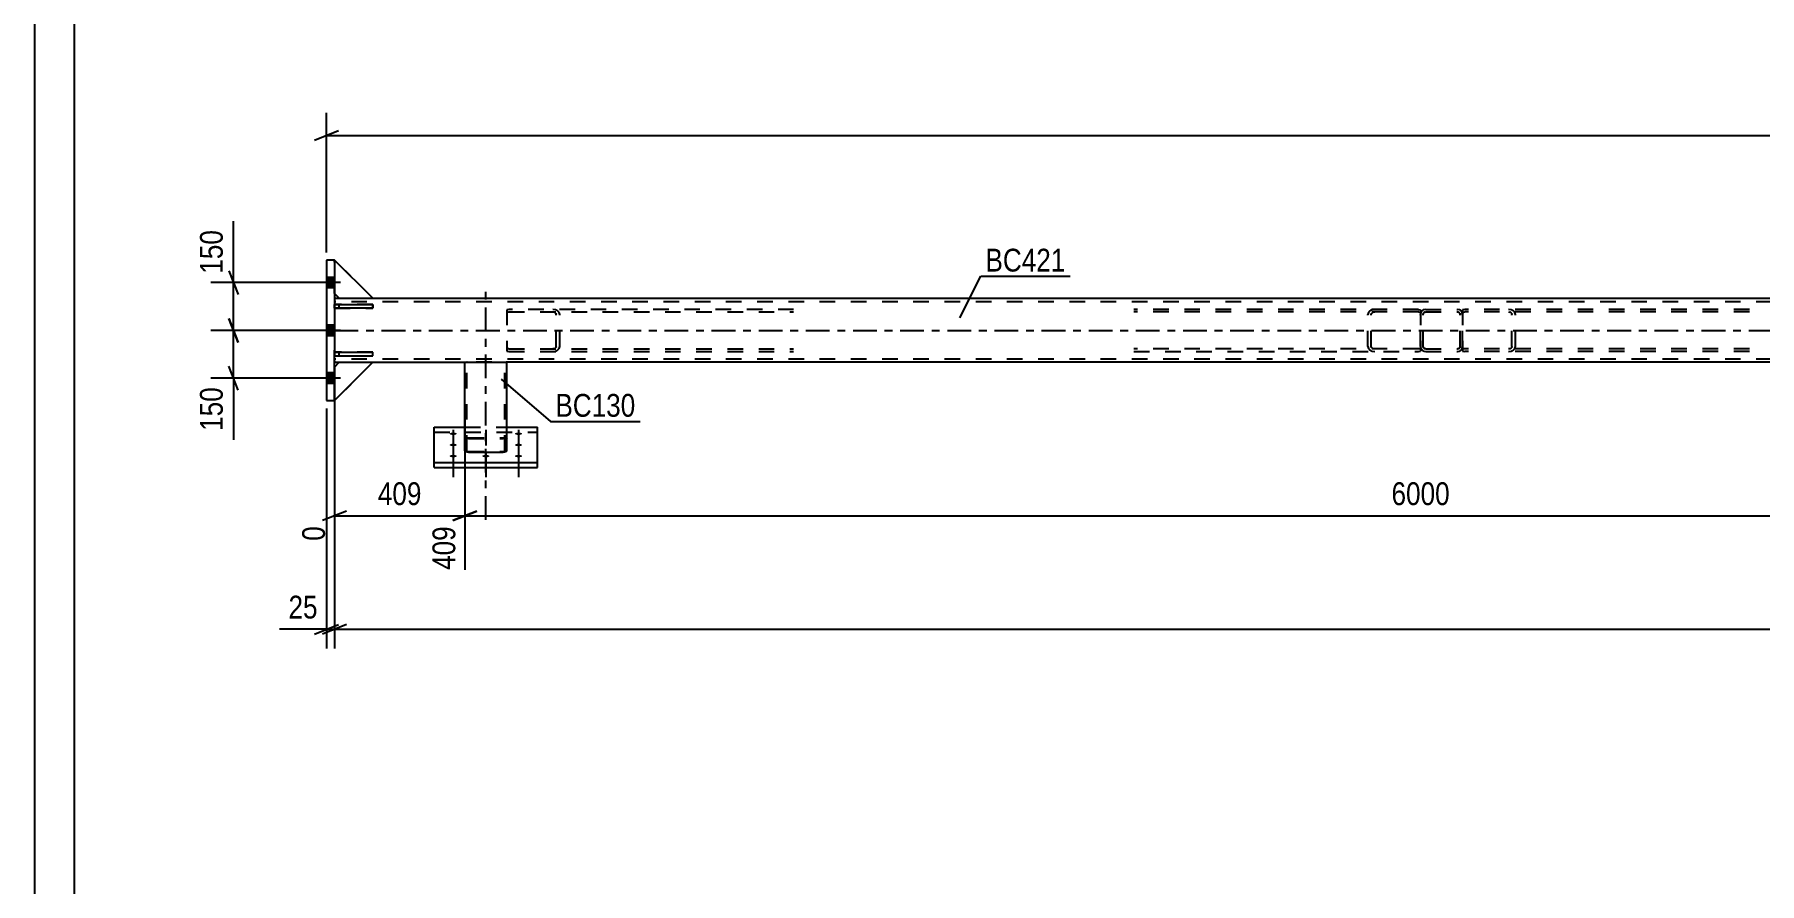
# Model space of a CAD drawing. Header units: millimetres. Extents: x -98 to 743, y -438 to 156.
# Drawn here: x -97.7 to 118.9, y -283.1 to -176.5 of the extents above; entities that cross this region are included whole.
import ezdxf

# ---------------------------------------------------------------- set-up
doc = ezdxf.new("R2010")
doc.units = ezdxf.units.MM
doc.linetypes.add('DXK_LINE_DOT2', pattern=[3.9198, 1.9599, -1.9599])
doc.linetypes.add('DXK_LINE_DOT3', pattern=[5.9187, 2.979, -0.9799, 0.9799, -0.9799])
doc.styles.add('Arial Narrow', font='ARIALN.TTF', dxfattribs={"height": 0.2})

# ---------------------------------------------------------------- blocks, each defined once
blk = doc.blocks.new('Unknown-761554712-1131')
at = {"color": 5, "linetype": 'Continuous'}
for p, q in [((-97.67, 156.09), (-97.67, -437.91)), ((-92.67, 151.09), (-92.67, -432.91))]:
    blk.add_line(p, q, dxfattribs=at)
blk = doc.blocks.new('Part-761554712-5129 - 5026')
at = {"color": 7, "linetype": 'DXK_LINE_DOT2'}
for p, q in [((-38.1, -211), (-38.36, -211.04)), ((-38.36, -211.04), (-38.36, -216.25)), ((-38.36, -211.39), (-38.27, -211.35)), ((-38.27, -211.35), (-38.1, -211.32)), ((-2.36, -211), (-38.1, -211)), ((-38.1, -211.32), (-2.36, -211.32)), ((-32.27, -211.05), (-32.61, -211)), ((-32.61, -211.32), (-32.44, -211.35)), ((-32.2, -211.52), (-32.17, -211.64)), ((-32.17, -215.64), (-32.17, -211.64)), ((-31.73, -211.64), (-31.8, -211.4)), ((-31.73, -215.64), (-31.73, -211.64)), ((-38.27, -215.94), (-38.36, -215.9)), ((-38.36, -216.25), (-38.1, -216.28)), ((-38.1, -215.96), (-38.27, -215.94)), ((-38.1, -215.96), (-2.36, -215.96)), ((-38.1, -216.28), (-2.36, -216.28)), ((-32.44, -215.94), (-32.61, -215.96)), ((-32.61, -216.28), (-32.27, -216.24)), ((-32.17, -215.64), (-32.2, -215.77)), ((-31.8, -215.89), (-31.73, -215.64))]:
    blk.add_line(p, q, dxfattribs=at)
for centre, radius, start, end in [((-32.54, -211.74), 0.401, 32.4104, 75.4453), ((-32.48, -211.83), 0.802, 32.4104, 75.4453), ((-32.54, -215.55), 0.401, 284.5547, 327.5896), ((-32.48, -215.46), 0.802, 284.5547, 327.5896)]:
    blk.add_arc(centre, radius, start, end, dxfattribs=at)
blk = doc.blocks.new('Part-761554712-5031 - 5026')
at = {"color": 2, "linetype": 'Continuous'}
for p, q in [((-55.2, -209.61), (-60, -204.81)), ((-60, -204.81), (-60, -204.84)), ((-60, -209.01), (-59.4, -209.61)), ((-59.4, -209.61), (-55.2, -209.61))]:
    blk.add_line(p, q, dxfattribs=at)
at = {"color": 7, "linetype": 'DXK_LINE_DOT2'}
blk.add_line((-60, -209.01), (-60, -204.81), dxfattribs=at)
blk = doc.blocks.new('Part-761554712-5032 - 5026')
at = {"color": 7, "linetype": 'DXK_LINE_DOT2'}
for p, q in [((-55.2, -209.61), (-60, -204.81)), ((-60, -204.81), (-60, -209.01)), ((-60, -209.01), (-59.4, -209.61)), ((-59.4, -209.61), (-55.2, -209.61))]:
    blk.add_line(p, q, dxfattribs=at)
blk = doc.blocks.new('Part-761554712-5033 - 5026')
at = {"color": 2, "linetype": 'Continuous'}
for p, q in [((-60, -210.37), (-55.2, -210.37)), ((-60, -210.85), (-60, -210.37)), ((-55.2, -210.85), (-60, -210.85)), ((-55.2, -210.37), (-55.2, -210.85))]:
    blk.add_line(p, q, dxfattribs=at)
at = {"color": 7, "linetype": 'DXK_LINE_DOT2'}
blk.add_line((-59.4, -210.85), (-59.4, -210.37), dxfattribs=at)
blk = doc.blocks.new('Part-761554712-5034 - 5026')
at = {"color": 2, "linetype": 'Continuous'}
for p, q in [((-60, -216.85), (-60, -216.37)), ((-60, -216.37), (-55.2, -216.37)), ((-55.2, -216.85), (-55.2, -216.37)), ((-60, -216.85), (-55.2, -216.85))]:
    blk.add_line(p, q, dxfattribs=at)
at = {"color": 7, "linetype": 'DXK_LINE_DOT2'}
blk.add_line((-59.4, -216.85), (-59.4, -216.37), dxfattribs=at)
blk = doc.blocks.new('Part-761554712-5035 - 5026')
at = {"color": 7, "linetype": 'DXK_LINE_DOT2'}
for p, q in [((-55.2, -210.37), (-60, -210.37)), ((-60, -210.37), (-60, -210.85)), ((-60, -210.85), (-55.2, -210.85)), ((-59.4, -210.85), (-59.4, -210.37)), ((-55.2, -210.85), (-55.2, -210.37))]:
    blk.add_line(p, q, dxfattribs=at)
blk = doc.blocks.new('Part-761554712-5036 - 5026')
at = {"color": 7, "linetype": 'DXK_LINE_DOT2'}
for p, q in [((-55.2, -216.37), (-60, -216.37)), ((-60, -216.37), (-60, -216.85)), ((-59.4, -216.85), (-59.4, -216.37)), ((-55.2, -216.85), (-55.2, -216.37)), ((-60, -216.85), (-55.2, -216.85))]:
    blk.add_line(p, q, dxfattribs=at)
blk = doc.blocks.new('Part-761554712-5046 - 5026')
at = {"color": 2, "linetype": 'Continuous'}
for p, q in [((-60, -204.84), (-61, -204.84)), ((-61, -204.84), (-61, -222.44)), ((-60, -204.84), (-60, -210.37)), ((-60, -210.85), (-60, -216.37)), ((-60, -222.44), (-60, -216.85)), ((-61, -222.44), (-60, -222.44))]:
    blk.add_line(p, q, dxfattribs=at)
at = {"color": 7, "linetype": 'DXK_LINE_DOT2'}
for p, q in [((-60, -210.37), (-60, -210.85)), ((-60, -216.85), (-60, -216.13))]:
    blk.add_line(p, q, dxfattribs=at)
blk = doc.blocks.new('Bolt-761554712-5048 - 5026')
at = {"linetype": 'Continuous'}
for points in [[(-60, -208.3), (-60, -206.98), (-61, -206.98), (-61, -208.3)], [(-60, -208.3), (-60, -206.98), (-61, -206.98), (-61, -208.3)], [(-60, -208.3), (-60, -206.98), (-61, -206.98), (-61, -208.3)], [(-60, -208.3), (-60, -206.98), (-61, -206.98), (-61, -208.3)], [(-60, -214.3), (-60, -212.98), (-61, -212.98), (-61, -214.3)], [(-60, -214.3), (-60, -212.98), (-61, -212.98), (-61, -214.3)], [(-60, -220.3), (-60, -218.98), (-61, -218.98), (-61, -220.3)], [(-60, -220.3), (-60, -218.98), (-61, -218.98), (-61, -220.3)], [(-60, -220.3), (-60, -218.98), (-61, -218.98), (-61, -220.3)], [(-60, -220.3), (-60, -218.98), (-61, -218.98), (-61, -220.3)]]:
    blk.add_hatch(color=1, dxfattribs=at).paths.add_polyline_path(points)
at = {"color": 1, "linetype": 'Continuous'}
for p, q in [((-59.24, -207.64), (-64, -207.64)), ((-59.24, -207.64), (-64, -207.64)), ((-59.24, -207.64), (-64, -207.64)), ((-59.24, -207.64), (-64, -207.64)), ((-60, -206.98), (-61, -206.98)), ((-60, -206.98), (-61, -206.98)), ((-60, -206.98), (-61, -206.98)), ((-60, -206.98), (-61, -206.98)), ((-60, -208.3), (-61, -208.3)), ((-60, -208.3), (-61, -208.3)), ((-60, -208.3), (-61, -208.3)), ((-60, -208.3), (-61, -208.3)), ((-59.24, -213.64), (-64, -213.64)), ((-59.24, -213.64), (-64, -213.64)), ((-60, -212.98), (-61, -212.98)), ((-60, -212.98), (-61, -212.98)), ((-60, -214.3), (-61, -214.3)), ((-60, -214.3), (-61, -214.3)), ((-59.24, -219.64), (-64, -219.64)), ((-59.24, -219.64), (-64, -219.64)), ((-59.24, -219.64), (-64, -219.64)), ((-59.24, -219.64), (-64, -219.64)), ((-60, -218.98), (-61, -218.98)), ((-60, -218.98), (-61, -218.98)), ((-60, -218.98), (-61, -218.98)), ((-60, -218.98), (-61, -218.98)), ((-60, -220.3), (-61, -220.3)), ((-60, -220.3), (-61, -220.3)), ((-60, -220.3), (-61, -220.3)), ((-60, -220.3), (-61, -220.3))]:
    blk.add_line(p, q, dxfattribs=at)
blk = doc.blocks.new('Part-761554712-5062 - 5026')
at = {"color": 2, "linetype": 'Continuous'}
for p, q in [((571.24, -209.64), (-60, -209.64)), ((-60, -217.64), (-59.4, -217.64)), ((-55.2, -217.64), (-43.56, -217.64)), ((196.45, -217.64), (-38.44, -217.64))]:
    blk.add_line(p, q, dxfattribs=at)
at = {"color": 7, "linetype": 'DXK_LINE_DOT2'}
for p, q in [((-60, -209.64), (-60, -217.64)), ((571.24, -210.04), (-60, -210.04)), ((571.24, -217.24), (-60, -217.24)), ((-59.4, -217.64), (-55.2, -217.64)), ((571.24, -217.64), (-43.56, -217.64)), ((-43.56, -217.64), (-38.44, -217.64))]:
    blk.add_line(p, q, dxfattribs=at)
at = {"color": 7, "linetype": 'DXK_LINE_DOT3'}
blk.add_line((-60, -213.64), (571.24, -213.64), dxfattribs=at)
blk = doc.blocks.new('Part-761554712-5063 - 5026')
at = {"color": 7, "linetype": 'DXK_LINE_DOT2'}
for p, q in [((-60, -218.24), (-59.4, -217.64)), ((-55.2, -217.64), (-60, -222.44)), ((-60, -222.44), (-60, -218.24)), ((-59.4, -217.64), (-55.2, -217.64))]:
    blk.add_line(p, q, dxfattribs=at)
blk = doc.blocks.new('Part-761554712-5064 - 5026')
at = {"color": 2, "linetype": 'Continuous'}
for p, q in [((-60, -218.24), (-59.4, -217.64)), ((-55.2, -217.64), (-60, -222.44)), ((-59.4, -217.64), (-55.2, -217.64))]:
    blk.add_line(p, q, dxfattribs=at)
at = {"color": 7, "linetype": 'DXK_LINE_DOT2'}
blk.add_line((-60, -218.24), (-60, -222.44), dxfattribs=at)
blk = doc.blocks.new('Part-761554712-5065 - 5026')
at = {"color": 7, "linetype": 'DXK_LINE_DOT2'}
for p, q in [((-60, -218.24), (-59.4, -217.64)), ((-55.2, -217.64), (-60, -222.44)), ((-60, -222.44), (-60, -218.24)), ((-59.4, -217.64), (-55.2, -217.64))]:
    blk.add_line(p, q, dxfattribs=at)
blk = doc.blocks.new('Part-761554712-5147 - 5026')
at = {"color": 7, "linetype": 'DXK_LINE_DOT2'}
for p, q in [((76.41, -211.4), (76.36, -211.64)), ((76.36, -215.64), (76.36, -211.64)), ((76.68, -211.64), (76.71, -211.52)), ((76.68, -215.64), (76.68, -211.64)), ((77, -211), (76.76, -211.05)), ((76.88, -211.35), (77, -211.32)), ((77, -211), (81, -211)), ((77, -211.32), (81, -211.32)), ((81.25, -211.05), (81, -211)), ((81, -211.32), (81.12, -211.35)), ((81.3, -211.52), (81.32, -211.64)), ((81.32, -215.64), (81.32, -211.64)), ((81.64, -211.64), (81.59, -211.4)), ((81.64, -215.64), (81.64, -211.64)), ((76.36, -215.64), (76.41, -215.89)), ((76.71, -215.77), (76.68, -215.64)), ((76.76, -216.24), (77, -216.28)), ((77, -215.96), (76.88, -215.94)), ((77, -215.96), (81, -215.96)), ((77, -216.28), (81, -216.28)), ((81.12, -215.94), (81, -215.96)), ((81, -216.28), (81.25, -216.24)), ((81.32, -215.64), (81.3, -215.77)), ((81.59, -215.89), (81.64, -215.64))]:
    blk.add_line(p, q, dxfattribs=at)
for centre, radius, start, end in [((77, -211.64), 0.64, 112.5, 157.5), ((77, -211.64), 0.32, 112.5, 157.5), ((81, -211.64), 0.32, 22.5, 67.5), ((81, -211.64), 0.64, 22.5, 67.5), ((77, -215.64), 0.64, 202.5, 247.5), ((77, -215.64), 0.32, 202.5, 247.5), ((81, -215.64), 0.32, 292.5, 337.5), ((81, -215.64), 0.64, 292.5, 337.5)]:
    blk.add_arc(centre, radius, start, end, dxfattribs=at)
blk = doc.blocks.new('Part-761554712-5066 - 5026')
at = {"color": 7, "linetype": 'DXK_LINE_DOT2'}
for p, q in [((-55.2, -209.61), (-60, -204.81)), ((-60, -204.81), (-60, -209.01)), ((-60, -209.01), (-59.4, -209.61)), ((-59.4, -209.61), (-55.2, -209.61))]:
    blk.add_line(p, q, dxfattribs=at)
blk = doc.blocks.new('Part-761554712-5067 - 5026')
at = {"color": 2, "linetype": 'Continuous'}
for p, q in [((-47.5, -230.84), (-47.5, -225.79)), ((-47.5, -225.79), (-43.64, -225.79)), ((-38.36, -225.79), (-34.5, -225.79)), ((-34.5, -230.84), (-34.5, -225.79)), ((-47.5, -230.24), (-34.5, -230.24)), ((-47.5, -230.84), (-34.5, -230.84))]:
    blk.add_line(p, q, dxfattribs=at)
at = {"color": 7, "linetype": 'DXK_LINE_DOT2'}
for p, q in [((-47.5, -226.4), (-34.5, -226.4)), ((-43.64, -225.79), (-38.36, -225.79))]:
    blk.add_line(p, q, dxfattribs=at)
blk = doc.blocks.new('Part-761554712-5130 - 5026')
at = {"color": 7, "linetype": 'DXK_LINE_DOT2'}
for p, q in [((81.9, -211), (81.64, -211.04)), ((81.64, -211.04), (81.64, -216.25)), ((81.64, -211.39), (81.73, -211.35)), ((81.73, -211.35), (81.9, -211.32)), ((117.64, -211), (81.9, -211)), ((117.64, -211.32), (81.9, -211.32)), ((87.73, -211.05), (87.39, -211)), ((87.39, -211.32), (87.56, -211.35)), ((87.8, -211.52), (87.83, -211.64)), ((87.83, -215.64), (87.83, -211.64)), ((88.27, -211.64), (88.2, -211.4)), ((88.27, -215.64), (88.27, -211.64)), ((81.73, -215.94), (81.64, -215.9)), ((81.64, -216.25), (81.9, -216.28)), ((81.9, -215.96), (81.73, -215.94)), ((117.64, -215.96), (81.9, -215.96)), ((117.64, -216.28), (81.9, -216.28)), ((87.56, -215.94), (87.39, -215.96)), ((87.39, -216.28), (87.73, -216.24)), ((87.83, -215.64), (87.8, -215.77)), ((88.2, -215.89), (88.27, -215.64))]:
    blk.add_line(p, q, dxfattribs=at)
for centre, radius, start, end in [((87.46, -211.74), 0.401, 32.4105, 75.4453), ((87.52, -211.83), 0.802, 32.4105, 75.4453), ((87.46, -215.55), 0.401, 284.5547, 327.5895), ((87.52, -215.46), 0.802, 284.5547, 327.5895)]:
    blk.add_arc(centre, radius, start, end, dxfattribs=at)
blk = doc.blocks.new('Bolt-761554712-5085 - 5026')
at = {"linetype": 'Continuous'}
for points in [[(-45.1, -226.77), (-45.19, -226.76), (-45.28, -226.75), (-45.36, -226.74), (-45.43, -226.72), (-45.48, -226.69), (-45.52, -226.66), (-45.54, -226.63), (-45.54, -226.6), (-45.52, -226.57), (-45.48, -226.54), (-45.43, -226.51), (-45.36, -226.49), (-45.28, -226.48), (-45.19, -226.47), (-45.1, -226.46), (-45.01, -226.47), (-44.92, -226.48), (-44.84, -226.49), (-44.77, -226.51), (-44.72, -226.54), (-44.68, -226.57), (-44.66, -226.6), (-44.66, -226.63), (-44.68, -226.66), (-44.72, -226.69), (-44.77, -226.72), (-44.84, -226.74), (-44.92, -226.75), (-45.01, -226.76)], [(-36.9, -226.77), (-36.99, -226.76), (-37.08, -226.75), (-37.16, -226.74), (-37.23, -226.72), (-37.28, -226.69), (-37.32, -226.66), (-37.34, -226.63), (-37.34, -226.6), (-37.32, -226.57), (-37.28, -226.54), (-37.23, -226.51), (-37.16, -226.49), (-37.08, -226.48), (-36.99, -226.47), (-36.9, -226.46), (-36.81, -226.47), (-36.72, -226.48), (-36.64, -226.49), (-36.57, -226.51), (-36.52, -226.54), (-36.48, -226.57), (-36.46, -226.6), (-36.46, -226.63), (-36.48, -226.66), (-36.52, -226.69), (-36.57, -226.72), (-36.64, -226.74), (-36.72, -226.75), (-36.81, -226.76)], [(-45.1, -228.17), (-45.19, -228.16), (-45.28, -228.15), (-45.36, -228.14), (-45.43, -228.12), (-45.48, -228.09), (-45.52, -228.06), (-45.54, -228.03), (-45.54, -228), (-45.52, -227.97), (-45.48, -227.94), (-45.43, -227.92), (-45.36, -227.9), (-45.28, -227.88), (-45.19, -227.87), (-45.1, -227.87), (-45.01, -227.87), (-44.92, -227.88), (-44.84, -227.9), (-44.77, -227.92), (-44.72, -227.94), (-44.68, -227.97), (-44.66, -228), (-44.66, -228.03), (-44.68, -228.06), (-44.72, -228.09), (-44.77, -228.12), (-44.84, -228.14), (-44.92, -228.15), (-45.01, -228.16)], [(-45.1, -229.57), (-45.19, -229.57), (-45.28, -229.56), (-45.36, -229.54), (-45.43, -229.52), (-45.48, -229.49), (-45.52, -229.47), (-45.54, -229.44), (-45.54, -229.4), (-45.52, -229.37), (-45.48, -229.34), (-45.43, -229.32), (-45.36, -229.3), (-45.28, -229.28), (-45.19, -229.27), (-45.1, -229.27), (-45.01, -229.27), (-44.92, -229.28), (-44.84, -229.3), (-44.77, -229.32), (-44.72, -229.34), (-44.68, -229.37), (-44.66, -229.4), (-44.66, -229.44), (-44.68, -229.47), (-44.72, -229.49), (-44.77, -229.52), (-44.84, -229.54), (-44.92, -229.56), (-45.01, -229.57)], [(-41, -229.57), (-41.09, -229.57), (-41.18, -229.56), (-41.26, -229.54), (-41.33, -229.52), (-41.38, -229.49), (-41.42, -229.47), (-41.44, -229.44), (-41.44, -229.4), (-41.42, -229.37), (-41.38, -229.34), (-41.33, -229.32), (-41.26, -229.3), (-41.18, -229.28), (-41.09, -229.27), (-41, -229.27), (-40.91, -229.27), (-40.82, -229.28), (-40.74, -229.3), (-40.67, -229.32), (-40.62, -229.34), (-40.58, -229.37), (-40.56, -229.4), (-40.56, -229.44), (-40.58, -229.47), (-40.62, -229.49), (-40.67, -229.52), (-40.74, -229.54), (-40.82, -229.56), (-40.91, -229.57)], [(-36.9, -228.17), (-36.99, -228.16), (-37.08, -228.15), (-37.16, -228.14), (-37.23, -228.12), (-37.28, -228.09), (-37.32, -228.06), (-37.34, -228.03), (-37.34, -228), (-37.32, -227.97), (-37.28, -227.94), (-37.23, -227.92), (-37.16, -227.9), (-37.08, -227.88), (-36.99, -227.87), (-36.9, -227.87), (-36.81, -227.87), (-36.72, -227.88), (-36.64, -227.9), (-36.57, -227.92), (-36.52, -227.94), (-36.48, -227.97), (-36.46, -228), (-36.46, -228.03), (-36.48, -228.06), (-36.52, -228.09), (-36.57, -228.12), (-36.64, -228.14), (-36.72, -228.15), (-36.81, -228.16)], [(-36.9, -229.57), (-36.99, -229.57), (-37.08, -229.56), (-37.16, -229.54), (-37.23, -229.52), (-37.28, -229.49), (-37.32, -229.47), (-37.34, -229.44), (-37.34, -229.4), (-37.32, -229.37), (-37.28, -229.34), (-37.23, -229.32), (-37.16, -229.3), (-37.08, -229.28), (-36.99, -229.27), (-36.9, -229.27), (-36.81, -229.27), (-36.72, -229.28), (-36.64, -229.3), (-36.57, -229.32), (-36.52, -229.34), (-36.48, -229.37), (-36.46, -229.4), (-36.46, -229.44), (-36.48, -229.47), (-36.52, -229.49), (-36.57, -229.52), (-36.64, -229.54), (-36.72, -229.56), (-36.81, -229.57)]]:
    blk.add_hatch(color=1, dxfattribs=at).paths.add_polyline_path(points)
at = {"color": 1, "linetype": 'Continuous'}
for p, q in [((-45.1, -226.13), (-45.1, -229.25)), ((-36.9, -226.13), (-36.9, -229.25)), ((-45.1, -227.53), (-45.1, -230.65)), ((-45.1, -228.93), (-45.1, -232.05)), ((-41, -228.93), (-41, -232.05)), ((-36.9, -227.53), (-36.9, -230.65)), ((-36.9, -228.93), (-36.9, -232.05))]:
    blk.add_line(p, q, dxfattribs=at)
at = {"color": 1, "linetype": 'DXK_LINE_DOT2'}
blk.add_line((-41, -226.13), (-41, -229.25), dxfattribs=at)
blk = doc.blocks.new('Part-761554712-5091 - 5026')
at = {"color": 7, "linetype": 'DXK_LINE_DOT3'}
blk.add_line((-41, -237.41), (-41, -208.25), dxfattribs=at)
at = {"color": 2, "linetype": 'Continuous'}
for p, q in [((-43.64, -228.76), (-43.64, -217.64)), ((-43.56, -217.64), (-38.44, -217.64)), ((-38.36, -228.76), (-38.36, -217.64)), ((-43.6, -228.82), (-43.64, -228.76)), ((-43.5, -228.87), (-43.6, -228.82)), ((-43.34, -228.91), (-43.5, -228.87)), ((-43.16, -228.92), (-43.34, -228.91)), ((-43.16, -228.92), (-38.84, -228.92)), ((-38.66, -228.91), (-38.84, -228.92)), ((-38.5, -228.87), (-38.66, -228.91)), ((-38.4, -228.82), (-38.5, -228.87)), ((-38.36, -228.76), (-38.4, -228.82))]:
    blk.add_line(p, q, dxfattribs=at)
at = {"color": 7, "linetype": 'DXK_LINE_DOT2'}
for p, q in [((-43.64, -217.64), (-43.56, -217.64)), ((-43.4, -228.76), (-43.4, -217.64)), ((-43.38, -217.64), (-43.4, -217.64)), ((-43.4, -217.64), (-43.38, -217.64)), ((-43.38, -217.64), (-43.34, -217.64)), ((-43.34, -217.64), (-43.38, -217.64)), ((-38.6, -228.76), (-38.6, -217.64)), ((-38.44, -217.64), (-38.36, -217.64)), ((-43.64, -227.28), (-43.6, -227.22)), ((-43.6, -227.22), (-43.5, -227.16)), ((-43.5, -227.16), (-43.34, -227.13)), ((-43.38, -227.25), (-43.4, -227.28)), ((-43.33, -227.22), (-43.38, -227.25)), ((-43.34, -227.13), (-43.16, -227.11)), ((-43.25, -227.2), (-43.33, -227.22)), ((-43.16, -227.2), (-43.25, -227.2)), ((-43.16, -227.11), (-38.84, -227.11)), ((-43.16, -227.2), (-38.84, -227.2)), ((-38.84, -227.11), (-38.66, -227.13)), ((-38.75, -227.2), (-38.84, -227.2)), ((-38.67, -227.22), (-38.75, -227.2)), ((-38.67, -227.22), (-38.66, -227.23)), ((-38.66, -227.13), (-38.5, -227.16)), ((-38.66, -227.23), (-38.62, -227.25)), ((-38.6, -227.28), (-38.62, -227.25)), ((-38.5, -227.16), (-38.4, -227.22)), ((-38.4, -227.22), (-38.36, -227.28)), ((-43.4, -228.76), (-43.38, -228.79)), ((-43.38, -228.79), (-43.33, -228.81)), ((-43.33, -228.81), (-43.25, -228.83)), ((-43.25, -228.83), (-43.16, -228.84)), ((-43.16, -228.84), (-38.84, -228.84)), ((-38.84, -228.84), (-38.75, -228.83)), ((-38.75, -228.83), (-38.67, -228.81)), ((-38.67, -228.81), (-38.62, -228.79)), ((-38.62, -228.79), (-38.6, -228.76))]:
    blk.add_line(p, q, dxfattribs=at)
blk = doc.blocks.new('Part-761554712-5118 - 5026')
at = {"color": 7, "linetype": 'DXK_LINE_DOT2'}
for p, q in [((76.1, -211), (40.36, -211)), ((76.1, -211.32), (40.36, -211.32)), ((69.8, -211.4), (69.73, -211.64)), ((69.73, -215.64), (69.73, -211.64)), ((70.17, -211.64), (70.21, -211.52)), ((70.17, -215.64), (70.17, -211.64)), ((70.61, -211), (70.28, -211.05)), ((70.44, -211.35), (70.61, -211.32)), ((76.1, -211), (76.36, -211.04)), ((76.1, -211.32), (76.27, -211.35)), ((76.27, -211.35), (76.36, -211.39)), ((76.36, -211.04), (76.36, -216.25)), ((76.1, -215.96), (40.36, -215.96)), ((40.36, -216.28), (76.1, -216.28)), ((69.73, -215.64), (69.8, -215.89)), ((70.21, -215.77), (70.17, -215.64)), ((70.28, -216.24), (70.61, -216.28)), ((70.61, -215.96), (70.44, -215.94)), ((76.27, -215.94), (76.1, -215.96)), ((76.1, -216.28), (76.36, -216.25)), ((76.36, -215.9), (76.27, -215.94))]:
    blk.add_line(p, q, dxfattribs=at)
for centre, radius, start, end in [((70.48, -211.83), 0.802, 104.5547, 147.5896), ((70.55, -211.74), 0.401, 104.5547, 147.5896), ((70.48, -215.46), 0.802, 212.4104, 255.4453), ((70.55, -215.55), 0.401, 212.4104, 255.4453)]:
    blk.add_arc(centre, radius, start, end, dxfattribs=at)
blk = doc.blocks.new('StraightDimension-761554712-5291 - 5026')
at = {"color": 7, "linetype": 'Continuous'}
for p, q in [((-43.64, -224.2), (-43.64, -243.71)), ((-42.14, -236.32), (-45.14, -237.52)), ((-43.64, -236.92), (196.37, -236.92))]:
    blk.add_line(p, q, dxfattribs=at)
at = {"color": 0}
blk.add_wipeout([(80.62, -236.17), (80.62, -231.97), (72.11, -231.97), (72.11, -236.17)], dxfattribs=at)
at = {"color": 3, "style": 'Arial Narrow'}
blk.add_text('6000', height=2.863, dxfattribs=at).set_placement((72.71, -235.57))
blk = doc.blocks.new('StraightDimension-761554712-5155 - 5026')
at = {"color": 7, "linetype": 'Continuous'}
for p, q in [((-61, -203.84), (-61, -186.33)), ((-59.5, -188.58), (-62.5, -189.78)), ((-61, -189.18), (586.74, -189.18))]:
    blk.add_line(p, q, dxfattribs=at)
blk = doc.blocks.new('StraightDimension-761554712-5189 - 5026')
at = {"color": 7, "linetype": 'Continuous'}
for p, q in [((-73.28, -212.14), (-72.08, -215.14)), ((-62, -213.64), (-75.53, -213.64)), ((-72.68, -219.64), (-72.68, -213.64)), ((-72.08, -221.14), (-73.28, -218.14)), ((-62, -219.64), (-75.53, -219.64))]:
    blk.add_line(p, q, dxfattribs=at)
at = {"color": 0}
blk.add_wipeout([(-73.43, -220.17), (-77.63, -220.17), (-77.63, -226.85), (-73.43, -226.85)], dxfattribs=at)
at = {"color": 7, "linetype": 'Continuous'}
blk.add_line((-72.68, -219.64), (-72.68, -227.38), dxfattribs=at)
blk.add_line((-72.68, -219.64), (-72.68, -227.38), dxfattribs=at)
at = {"color": 3, "style": 'Arial Narrow'}
blk.add_text('150', height=2.863, rotation=90.0002, dxfattribs=at).set_placement((-74.03, -226.25))
blk = doc.blocks.new('StraightDimension-761554712-5197 - 5026')
at = {"color": 7, "linetype": 'Continuous'}
for p, q in [((-62, -207.64), (-75.53, -207.64)), ((-73.28, -206.14), (-72.08, -209.14)), ((-72.68, -213.64), (-72.68, -207.64)), ((-72.08, -215.14), (-73.28, -212.14)), ((-62, -213.64), (-75.53, -213.64))]:
    blk.add_line(p, q, dxfattribs=at)
at = {"color": 0}
blk.add_wipeout([(-73.43, -200.43), (-77.63, -200.43), (-77.63, -207.12), (-73.43, -207.12)], dxfattribs=at)
at = {"color": 7, "linetype": 'Continuous'}
blk.add_line((-72.68, -207.64), (-72.68, -199.91), dxfattribs=at)
blk.add_line((-72.68, -207.64), (-72.68, -199.91), dxfattribs=at)
at = {"color": 3, "style": 'Arial Narrow'}
blk.add_text('150', height=2.863, rotation=90.0002, dxfattribs=at).set_placement((-74.03, -206.52))
blk = doc.blocks.new('StraightDimension-761554712-5298 - 5026')
at = {"color": 7, "linetype": 'Continuous'}
for p, q in [((-60, -218.64), (-60, -240.05)), ((-43.64, -224.2), (-43.64, -243.71)), ((-58.5, -236.32), (-61.5, -237.52)), ((-60, -236.92), (-43.64, -236.92)), ((-45.14, -237.52), (-42.14, -236.32))]:
    blk.add_line(p, q, dxfattribs=at)
at = {"color": 0}
blk.add_wipeout([(-48.48, -236.17), (-48.48, -231.97), (-55.16, -231.97), (-55.16, -236.17)], dxfattribs=at)
at = {"color": 0, "linetype": 'Continuous'}
for points in [[(-60.6, -237.62), (-64.8, -237.62), (-64.8, -240.65), (-60.6, -240.65)], [(-44.24, -237.62), (-48.44, -237.62), (-48.44, -244.31), (-44.24, -244.31)]]:
    blk.add_wipeout(points, dxfattribs=at)
at = {"color": 3, "style": 'Arial Narrow'}
blk.add_text('409', height=2.863, dxfattribs=at).set_placement((-54.56, -235.57))
at = {"color": 3, "linetype": 'Continuous', "style": 'Arial Narrow'}
for s, height, p in [('0', 2.86, (-61.2, -240.05)), ('409', 2.863, (-44.84, -243.71))]:
    blk.add_text(s, height=height, rotation=90.0002, dxfattribs=at).set_placement(p)
blk = doc.blocks.new('StraightDimension-761554712-5308 - 5026')
at = {"color": 7, "linetype": 'Continuous'}
for p, q in [((-61, -223.44), (-61, -253.56)), ((-60, -223.44), (-60, -253.56)), ((-62.5, -251.76), (-59.5, -250.56)), ((-58.5, -250.56), (-61.5, -251.76)), ((-61, -251.16), (-60, -251.16))]:
    blk.add_line(p, q, dxfattribs=at)
at = {"color": 0}
blk.add_wipeout([(-61.52, -250.41), (-61.52, -246.21), (-66.38, -246.21), (-66.38, -250.41)], dxfattribs=at)
at = {"color": 7, "linetype": 'Continuous'}
blk.add_line((-61, -251.16), (-66.91, -251.16), dxfattribs=at)
blk.add_line((-61, -251.16), (-66.91, -251.16), dxfattribs=at)
at = {"color": 3, "style": 'Arial Narrow'}
blk.add_text('25', height=2.863, dxfattribs=at).set_placement((-65.78, -249.81))
blk = doc.blocks.new('StraightDimension-761554712-5324 - 5026')
at = {"color": 7, "linetype": 'Continuous'}
for p, q in [((-60, -223.44), (-60, -253.56)), ((-58.5, -250.56), (-61.5, -251.76)), ((-60, -251.16), (585.74, -251.16))]:
    blk.add_line(p, q, dxfattribs=at)
blk = doc.blocks.new('Mark-761554712-5058 - 5026')
at = {"color": 0}
blk.add_wipeout([(31.78, -206.25), (31.78, -203.25), (21.73, -203.25), (21.73, -206.25)], dxfattribs=at)
blk.add_wipeout([(31.78, -206.25), (31.78, -203.25), (21.73, -203.25), (21.73, -206.25)], dxfattribs=at)
at = {"color": 30, "linetype": 'Continuous'}
for p, q in [((18.5, -212.07), (21.13, -206.85)), ((21.13, -206.85), (32.38, -206.85))]:
    blk.add_line(p, q, dxfattribs=at)
at = {"color": 3, "style": 'Arial Narrow'}
blk.add_text('BC421', height=2.863, dxfattribs=at).set_placement((21.73, -206.25))
blk = doc.blocks.new('Mark-761554712-5087 - 5026')
at = {"color": 0}
blk.add_wipeout([(-22.22, -224.48), (-22.22, -221.48), (-32.27, -221.48), (-32.27, -224.48)], dxfattribs=at)
blk.add_wipeout([(-22.22, -224.48), (-22.22, -221.48), (-32.27, -221.48), (-32.27, -224.48)], dxfattribs=at)
at = {"color": 30, "linetype": 'Continuous'}
for p, q in [((-39.07, -219.75), (-32.87, -225.08)), ((-32.87, -225.08), (-21.62, -225.08))]:
    blk.add_line(p, q, dxfattribs=at)
at = {"color": 3, "style": 'Arial Narrow'}
blk.add_text('BC130', height=2.863, dxfattribs=at).set_placement((-32.27, -224.48))

msp = doc.modelspace()

# ---------------------------------------------------------------- block references
for name in ['Unknown-761554712-1131', 'Part-761554712-5046 - 5026', 'Part-761554712-5031 - 5026', 'Part-761554712-5032 - 5026', 'Part-761554712-5066 - 5026', 'Bolt-761554712-5048 - 5026', 'Part-761554712-5062 - 5026', 'Part-761554712-5091 - 5026', 'Part-761554712-5033 - 5026', 'Part-761554712-5035 - 5026', 'Part-761554712-5129 - 5026', 'Part-761554712-5118 - 5026', 'Part-761554712-5147 - 5026', 'Part-761554712-5130 - 5026', 'Part-761554712-5034 - 5026', 'Part-761554712-5036 - 5026', 'Part-761554712-5063 - 5026', 'Part-761554712-5064 - 5026', 'Part-761554712-5065 - 5026', 'Part-761554712-5067 - 5026', 'Bolt-761554712-5085 - 5026']:
    msp.add_blockref(name, (0, 0))

# ---------------------------------------------------------------- next in the draw order: block references
for name in ['StraightDimension-761554712-5155 - 5026', 'StraightDimension-761554712-5189 - 5026', 'StraightDimension-761554712-5291 - 5026']:
    msp.add_blockref(name, (0, 0))

# ---------------------------------------------------------------- next in the draw order: block references
for name in ['StraightDimension-761554712-5197 - 5026', 'Mark-761554712-5058 - 5026', 'StraightDimension-761554712-5298 - 5026']:
    msp.add_blockref(name, (0, 0))

# ---------------------------------------------------------------- next in the draw order: block references
msp.add_blockref('StraightDimension-761554712-5308 - 5026', (0, 0))

# ---------------------------------------------------------------- next in the draw order: block references
msp.add_blockref('StraightDimension-761554712-5324 - 5026', (0, 0))

# ---------------------------------------------------------------- next in the draw order: block references
msp.add_blockref('Mark-761554712-5087 - 5026', (0, 0))

doc.saveas('drawing.dxf')
